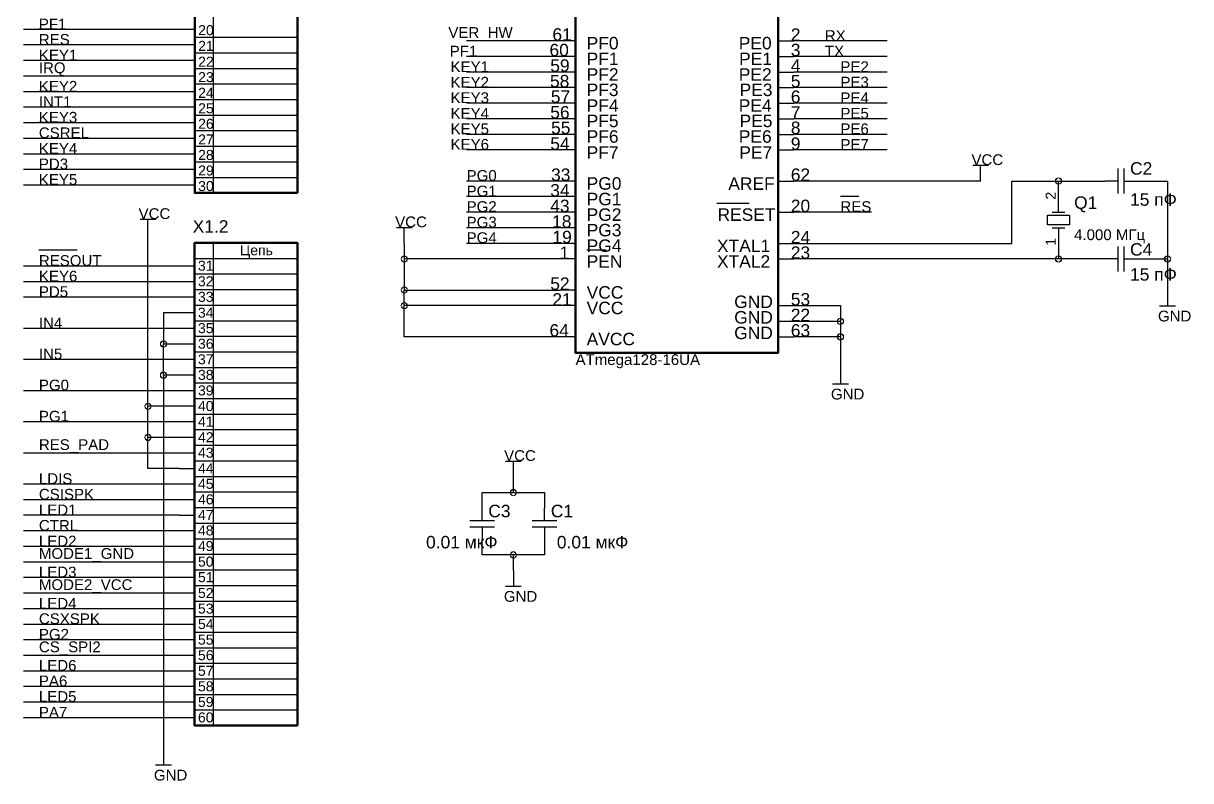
# Model space of a CAD drawing. Header units: millimetres. Extents: x -2024 to 917, y -725 to 13.
# Drawn here: x 710.7 to 895.1, y -694.4 to -574.7 of the extents above; entities that cross this region are included whole.
import ezdxf

# ---------------------------------------------------------------- set-up
doc = ezdxf.new("R2010")
doc.units = ezdxf.units.MM
for name, color, linetype in [('PDF _Геометрия', 7, 'Continuous'), ('PDF _Сплошная заливка', 7, 'Continuous'), ('PDF _Текст', 7, 'Continuous')]:
    doc.layers.add(name, color=color, linetype=linetype)
doc.styles.add('PDF Arial', font='arial.ttf')
doc.styles.add('PDF Microsoft Sans Serif', font='micross.ttf')

msp = doc.modelspace()

# ---------------------------------------------------------------- hatches: boundary and pattern name
at = {"layer": 'PDF _Сплошная заливка', "transparency": 33554559}
h = msp.add_hatch(color=7, dxfattribs=at)
h.paths.add_polyline_path([(874.22, -599.15, 0.414062), (873.72, -599.65)], flags=0)
h.paths.add_polyline_path([(874.22, -599.15), (874.22, -599.15)], flags=0)
h.paths.add_polyline_path([(874.72, -599.65, 0.414062), (874.22, -599.15)], flags=0)
h.paths.add_polyline_path([(874.72, -599.65), (874.72, -599.65)], flags=0)
h.paths.add_polyline_path([(874.22, -600.15, 0.414062), (874.72, -599.65)], flags=0)
h.paths.add_polyline_path([(873.72, -599.65, 0.414062), (874.22, -600.15)], flags=0)
h = msp.add_hatch(color=7, dxfattribs=at)
h.paths.add_polyline_path([(874.22, -599.15, 0.414062), (873.72, -599.65)], flags=0)
h.paths.add_polyline_path([(874.22, -599.15), (874.22, -599.15)], flags=0)
h.paths.add_polyline_path([(874.72, -599.65, 0.414062), (874.22, -599.15)], flags=0)
h.paths.add_polyline_path([(874.72, -599.65), (874.72, -599.65)], flags=0)
h.paths.add_polyline_path([(874.22, -600.15, 0.414062), (874.72, -599.65)], flags=0)
h.paths.add_polyline_path([(873.72, -599.65, 0.414062), (874.22, -600.15)], flags=0)
h = msp.add_hatch(color=7, dxfattribs=at)
h.paths.add_polyline_path([(770.88, -611.45, 0.414063), (770.38, -611.95)], flags=0)
h.paths.add_polyline_path([(770.88, -611.45), (770.88, -611.45)], flags=0)
h.paths.add_polyline_path([(771.38, -611.95, 0.414063), (770.88, -611.45)], flags=0)
h.paths.add_polyline_path([(771.38, -611.95), (771.38, -611.95)], flags=0)
h.paths.add_polyline_path([(770.88, -612.45, 0.414063), (771.38, -611.95)], flags=0)
h.paths.add_polyline_path([(770.38, -611.95, 0.414063), (770.88, -612.45)], flags=0)
h = msp.add_hatch(color=7, dxfattribs=at)
h.paths.add_polyline_path([(770.88, -611.45, 0.414063), (770.38, -611.95)], flags=0)
h.paths.add_polyline_path([(770.88, -611.45), (770.88, -611.45)], flags=0)
h.paths.add_polyline_path([(771.38, -611.95, 0.414063), (770.88, -611.45)], flags=0)
h.paths.add_polyline_path([(771.38, -611.95), (771.38, -611.95)], flags=0)
h.paths.add_polyline_path([(770.88, -612.45, 0.414063), (771.38, -611.95)], flags=0)
h.paths.add_polyline_path([(770.38, -611.95, 0.414063), (770.88, -612.45)], flags=0)
h = msp.add_hatch(color=7, dxfattribs=at)
h.paths.add_polyline_path([(874.22, -611.45, 0.414063), (873.72, -611.95)], flags=0)
h.paths.add_polyline_path([(874.22, -611.45), (874.22, -611.45)], flags=0)
h.paths.add_polyline_path([(874.72, -611.95, 0.414063), (874.22, -611.45)], flags=0)
h.paths.add_polyline_path([(874.72, -611.95), (874.72, -611.95)], flags=0)
h.paths.add_polyline_path([(874.22, -612.45, 0.414062), (874.72, -611.95)], flags=0)
h.paths.add_polyline_path([(873.72, -611.95, 0.414063), (874.22, -612.45)], flags=0)
h = msp.add_hatch(color=7, dxfattribs=at)
h.paths.add_polyline_path([(874.22, -611.45, 0.414063), (873.72, -611.95)], flags=0)
h.paths.add_polyline_path([(874.22, -611.45), (874.22, -611.45)], flags=0)
h.paths.add_polyline_path([(874.72, -611.95, 0.414063), (874.22, -611.45)], flags=0)
h.paths.add_polyline_path([(874.72, -611.95), (874.72, -611.95)], flags=0)
h.paths.add_polyline_path([(874.22, -612.45, 0.414062), (874.72, -611.95)], flags=0)
h.paths.add_polyline_path([(873.72, -611.95, 0.414063), (874.22, -612.45)], flags=0)
h = msp.add_hatch(color=7, dxfattribs=at)
h.paths.add_polyline_path([(891.45, -611.46, 0.414063), (890.95, -611.96)], flags=0)
h.paths.add_polyline_path([(891.45, -611.46), (891.45, -611.46)], flags=0)
h.paths.add_polyline_path([(891.95, -611.96, 0.414063), (891.45, -611.46)], flags=0)
h.paths.add_polyline_path([(891.95, -611.96), (891.95, -611.96)], flags=0)
h.paths.add_polyline_path([(891.45, -612.46, 0.414062), (891.95, -611.96)], flags=0)
h.paths.add_polyline_path([(890.95, -611.96, 0.414062), (891.45, -612.46)], flags=0)
h = msp.add_hatch(color=7, dxfattribs=at)
h.paths.add_polyline_path([(891.45, -611.46, 0.414063), (890.95, -611.96)], flags=0)
h.paths.add_polyline_path([(891.45, -611.46), (891.45, -611.46)], flags=0)
h.paths.add_polyline_path([(891.95, -611.96, 0.414063), (891.45, -611.46)], flags=0)
h.paths.add_polyline_path([(891.95, -611.96), (891.95, -611.96)], flags=0)
h.paths.add_polyline_path([(891.45, -612.46, 0.414062), (891.95, -611.96)], flags=0)
h.paths.add_polyline_path([(890.95, -611.96, 0.414062), (891.45, -612.46)], flags=0)
h = msp.add_hatch(color=7, dxfattribs=at)
h.paths.add_polyline_path([(770.88, -616.37, 0.414062), (770.38, -616.87)], flags=0)
h.paths.add_polyline_path([(770.88, -616.37), (770.88, -616.37)], flags=0)
h.paths.add_polyline_path([(771.38, -616.87, 0.414062), (770.88, -616.37)], flags=0)
h.paths.add_polyline_path([(771.38, -616.87), (771.38, -616.87)], flags=0)
h.paths.add_polyline_path([(770.88, -617.37, 0.414063), (771.38, -616.87)], flags=0)
h.paths.add_polyline_path([(770.38, -616.87, 0.414063), (770.88, -617.37)], flags=0)
h = msp.add_hatch(color=7, dxfattribs=at)
h.paths.add_polyline_path([(770.88, -616.37, 0.414062), (770.38, -616.87)], flags=0)
h.paths.add_polyline_path([(770.88, -616.37), (770.88, -616.37)], flags=0)
h.paths.add_polyline_path([(771.38, -616.87, 0.414062), (770.88, -616.37)], flags=0)
h.paths.add_polyline_path([(771.38, -616.87), (771.38, -616.87)], flags=0)
h.paths.add_polyline_path([(770.88, -617.37, 0.414063), (771.38, -616.87)], flags=0)
h.paths.add_polyline_path([(770.38, -616.87, 0.414063), (770.88, -617.37)], flags=0)
h = msp.add_hatch(color=7, dxfattribs=at)
h.paths.add_polyline_path([(770.88, -616.37, 0.414062), (770.38, -616.87)], flags=0)
h.paths.add_polyline_path([(770.88, -616.37), (770.88, -616.37)], flags=0)
h.paths.add_polyline_path([(771.38, -616.87, 0.414062), (770.88, -616.37)], flags=0)
h.paths.add_polyline_path([(771.38, -616.87), (771.38, -616.87)], flags=0)
h.paths.add_polyline_path([(770.88, -617.37, 0.414063), (771.38, -616.87)], flags=0)
h.paths.add_polyline_path([(770.38, -616.87, 0.414063), (770.88, -617.37)], flags=0)
h = msp.add_hatch(color=7, dxfattribs=at)
h.paths.add_polyline_path([(770.88, -618.83, 0.414062), (770.38, -619.33)], flags=0)
h.paths.add_polyline_path([(770.88, -618.83), (770.88, -618.83)], flags=0)
h.paths.add_polyline_path([(771.38, -619.33, 0.414063), (770.88, -618.83)], flags=0)
h.paths.add_polyline_path([(771.38, -619.33), (771.38, -619.33)], flags=0)
h.paths.add_polyline_path([(770.88, -619.83, 0.414063), (771.38, -619.33)], flags=0)
h.paths.add_polyline_path([(770.38, -619.33, 0.414063), (770.88, -619.83)], flags=0)
h = msp.add_hatch(color=7, dxfattribs=at)
h.paths.add_polyline_path([(770.88, -618.83, 0.414062), (770.38, -619.33)], flags=0)
h.paths.add_polyline_path([(770.88, -618.83), (770.88, -618.83)], flags=0)
h.paths.add_polyline_path([(771.38, -619.33, 0.414063), (770.88, -618.83)], flags=0)
h.paths.add_polyline_path([(771.38, -619.33), (771.38, -619.33)], flags=0)
h.paths.add_polyline_path([(770.88, -619.83, 0.414063), (771.38, -619.33)], flags=0)
h.paths.add_polyline_path([(770.38, -619.33, 0.414063), (770.88, -619.83)], flags=0)
h = msp.add_hatch(color=7, dxfattribs=at)
h.paths.add_polyline_path([(839.78, -621.3, 0.414063), (839.28, -621.8)], flags=0)
h.paths.add_polyline_path([(839.78, -621.3), (839.78, -621.3)], flags=0)
h.paths.add_polyline_path([(840.28, -621.8, 0.414063), (839.78, -621.3)], flags=0)
h.paths.add_polyline_path([(840.28, -621.8), (840.28, -621.8)], flags=0)
h.paths.add_polyline_path([(839.78, -622.3, 0.414062), (840.28, -621.8)], flags=0)
h.paths.add_polyline_path([(839.28, -621.8, 0.414062), (839.78, -622.3)], flags=0)
h = msp.add_hatch(color=7, dxfattribs=at)
h.paths.add_polyline_path([(839.78, -621.3, 0.414063), (839.28, -621.8)], flags=0)
h.paths.add_polyline_path([(839.78, -621.3), (839.78, -621.3)], flags=0)
h.paths.add_polyline_path([(840.28, -621.8, 0.414063), (839.78, -621.3)], flags=0)
h.paths.add_polyline_path([(840.28, -621.8), (840.28, -621.8)], flags=0)
h.paths.add_polyline_path([(839.78, -622.3, 0.414062), (840.28, -621.8)], flags=0)
h.paths.add_polyline_path([(839.28, -621.8, 0.414062), (839.78, -622.3)], flags=0)
h = msp.add_hatch(color=7, dxfattribs=at)
h.paths.add_polyline_path([(732.85, -624.89, 0.414062), (732.35, -625.39)], flags=0)
h.paths.add_polyline_path([(732.85, -624.89), (732.85, -624.89)], flags=0)
h.paths.add_polyline_path([(733.35, -625.39, 0.414063), (732.85, -624.89)], flags=0)
h.paths.add_polyline_path([(733.35, -625.39), (733.35, -625.39)], flags=0)
h.paths.add_polyline_path([(732.85, -625.89, 0.414062), (733.35, -625.39)], flags=0)
h.paths.add_polyline_path([(732.35, -625.39, 0.414063), (732.85, -625.89)], flags=0)
h = msp.add_hatch(color=7, dxfattribs=at)
h.paths.add_polyline_path([(732.85, -624.89, 0.414062), (732.35, -625.39)], flags=0)
h.paths.add_polyline_path([(732.85, -624.89), (732.85, -624.89)], flags=0)
h.paths.add_polyline_path([(733.35, -625.39, 0.414063), (732.85, -624.89)], flags=0)
h.paths.add_polyline_path([(733.35, -625.39), (733.35, -625.39)], flags=0)
h.paths.add_polyline_path([(732.85, -625.89, 0.414062), (733.35, -625.39)], flags=0)
h.paths.add_polyline_path([(732.35, -625.39, 0.414063), (732.85, -625.89)], flags=0)
h = msp.add_hatch(color=7, dxfattribs=at)
h.paths.add_polyline_path([(732.85, -624.89, 0.414062), (732.35, -625.39)], flags=0)
h.paths.add_polyline_path([(732.85, -624.89), (732.85, -624.89)], flags=0)
h.paths.add_polyline_path([(733.35, -625.39, 0.414063), (732.85, -624.89)], flags=0)
h.paths.add_polyline_path([(733.35, -625.39), (733.35, -625.39)], flags=0)
h.paths.add_polyline_path([(732.85, -625.89, 0.414062), (733.35, -625.39)], flags=0)
h.paths.add_polyline_path([(732.35, -625.39, 0.414063), (732.85, -625.89)], flags=0)
h = msp.add_hatch(color=7, dxfattribs=at)
h.paths.add_polyline_path([(839.78, -623.75, 0.414063), (839.28, -624.25)], flags=0)
h.paths.add_polyline_path([(839.78, -623.75), (839.78, -623.75)], flags=0)
h.paths.add_polyline_path([(840.28, -624.25, 0.414063), (839.78, -623.75)], flags=0)
h.paths.add_polyline_path([(840.28, -624.25), (840.28, -624.25)], flags=0)
h.paths.add_polyline_path([(839.78, -624.75, 0.414063), (840.28, -624.25)], flags=0)
h.paths.add_polyline_path([(839.28, -624.25, 0.414062), (839.78, -624.75)], flags=0)
h = msp.add_hatch(color=7, dxfattribs=at)
h.paths.add_polyline_path([(839.78, -623.75, 0.414063), (839.28, -624.25)], flags=0)
h.paths.add_polyline_path([(839.78, -623.75), (839.78, -623.75)], flags=0)
h.paths.add_polyline_path([(840.28, -624.25, 0.414063), (839.78, -623.75)], flags=0)
h.paths.add_polyline_path([(840.28, -624.25), (840.28, -624.25)], flags=0)
h.paths.add_polyline_path([(839.78, -624.75, 0.414063), (840.28, -624.25)], flags=0)
h.paths.add_polyline_path([(839.28, -624.25, 0.414062), (839.78, -624.75)], flags=0)
h = msp.add_hatch(color=7, dxfattribs=at)
h.paths.add_polyline_path([(732.85, -629.82, 0.414063), (732.35, -630.32)], flags=0)
h.paths.add_polyline_path([(732.85, -629.82), (732.85, -629.82)], flags=0)
h.paths.add_polyline_path([(733.35, -630.32, 0.414063), (732.85, -629.82)], flags=0)
h.paths.add_polyline_path([(733.35, -630.32), (733.35, -630.32)], flags=0)
h.paths.add_polyline_path([(732.85, -630.82, 0.414063), (733.35, -630.32)], flags=0)
h.paths.add_polyline_path([(732.35, -630.32, 0.414063), (732.85, -630.82)], flags=0)
h = msp.add_hatch(color=7, dxfattribs=at)
h.paths.add_polyline_path([(732.85, -629.82, 0.414063), (732.35, -630.32)], flags=0)
h.paths.add_polyline_path([(732.85, -629.82), (732.85, -629.82)], flags=0)
h.paths.add_polyline_path([(733.35, -630.32, 0.414063), (732.85, -629.82)], flags=0)
h.paths.add_polyline_path([(733.35, -630.32), (733.35, -630.32)], flags=0)
h.paths.add_polyline_path([(732.85, -630.82, 0.414063), (733.35, -630.32)], flags=0)
h.paths.add_polyline_path([(732.35, -630.32, 0.414063), (732.85, -630.82)], flags=0)
h = msp.add_hatch(color=7, dxfattribs=at)
h.paths.add_polyline_path([(732.85, -629.82, 0.414063), (732.35, -630.32)], flags=0)
h.paths.add_polyline_path([(732.85, -629.82), (732.85, -629.82)], flags=0)
h.paths.add_polyline_path([(733.35, -630.32, 0.414063), (732.85, -629.82)], flags=0)
h.paths.add_polyline_path([(733.35, -630.32), (733.35, -630.32)], flags=0)
h.paths.add_polyline_path([(732.85, -630.82, 0.414063), (733.35, -630.32)], flags=0)
h.paths.add_polyline_path([(732.35, -630.32, 0.414063), (732.85, -630.82)], flags=0)
h = msp.add_hatch(color=7, dxfattribs=at)
h.paths.add_polyline_path([(730.39, -634.73, 0.414063), (729.89, -635.23)], flags=0)
h.paths.add_polyline_path([(730.39, -634.73), (730.39, -634.73)], flags=0)
h.paths.add_polyline_path([(730.89, -635.23, 0.414063), (730.39, -634.73)], flags=0)
h.paths.add_polyline_path([(730.89, -635.23), (730.89, -635.23)], flags=0)
h.paths.add_polyline_path([(730.39, -635.73, 0.414063), (730.89, -635.23)], flags=0)
h.paths.add_polyline_path([(729.89, -635.23, 0.414062), (730.39, -635.73)], flags=0)
h = msp.add_hatch(color=7, dxfattribs=at)
h.paths.add_polyline_path([(730.39, -634.73, 0.414063), (729.89, -635.23)], flags=0)
h.paths.add_polyline_path([(730.39, -634.73), (730.39, -634.73)], flags=0)
h.paths.add_polyline_path([(730.89, -635.23, 0.414063), (730.39, -634.73)], flags=0)
h.paths.add_polyline_path([(730.89, -635.23), (730.89, -635.23)], flags=0)
h.paths.add_polyline_path([(730.39, -635.73, 0.414063), (730.89, -635.23)], flags=0)
h.paths.add_polyline_path([(729.89, -635.23, 0.414062), (730.39, -635.73)], flags=0)
h = msp.add_hatch(color=7, dxfattribs=at)
h.paths.add_polyline_path([(730.39, -639.65, 0.414063), (729.89, -640.15)], flags=0)
h.paths.add_polyline_path([(730.39, -639.65), (730.39, -639.65)], flags=0)
h.paths.add_polyline_path([(730.89, -640.15, 0.414063), (730.39, -639.65)], flags=0)
h.paths.add_polyline_path([(730.89, -640.15), (730.89, -640.15)], flags=0)
h.paths.add_polyline_path([(730.39, -640.65, 0.414063), (730.89, -640.15)], flags=0)
h.paths.add_polyline_path([(729.89, -640.15, 0.414063), (730.39, -640.65)], flags=0)
h = msp.add_hatch(color=7, dxfattribs=at)
h.paths.add_polyline_path([(730.39, -639.65, 0.414063), (729.89, -640.15)], flags=0)
h.paths.add_polyline_path([(730.39, -639.65), (730.39, -639.65)], flags=0)
h.paths.add_polyline_path([(730.89, -640.15, 0.414063), (730.39, -639.65)], flags=0)
h.paths.add_polyline_path([(730.89, -640.15), (730.89, -640.15)], flags=0)
h.paths.add_polyline_path([(730.39, -640.65, 0.414063), (730.89, -640.15)], flags=0)
h.paths.add_polyline_path([(729.89, -640.15, 0.414063), (730.39, -640.65)], flags=0)
h = msp.add_hatch(color=7, dxfattribs=at)
h.paths.add_polyline_path([(788.11, -648.36, 0.414063), (787.61, -648.86)], flags=0)
h.paths.add_polyline_path([(788.11, -648.36), (788.11, -648.36)], flags=0)
h.paths.add_polyline_path([(788.61, -648.86, 0.414062), (788.11, -648.36)], flags=0)
h.paths.add_polyline_path([(788.61, -648.86), (788.61, -648.86)], flags=0)
h.paths.add_polyline_path([(788.11, -649.36, 0.414063), (788.61, -648.86)], flags=0)
h.paths.add_polyline_path([(787.61, -648.86, 0.414063), (788.11, -649.36)], flags=0)
h = msp.add_hatch(color=7, dxfattribs=at)
h.paths.add_polyline_path([(788.11, -648.36, 0.414063), (787.61, -648.86)], flags=0)
h.paths.add_polyline_path([(788.11, -648.36), (788.11, -648.36)], flags=0)
h.paths.add_polyline_path([(788.61, -648.86, 0.414062), (788.11, -648.36)], flags=0)
h.paths.add_polyline_path([(788.61, -648.86), (788.61, -648.86)], flags=0)
h.paths.add_polyline_path([(788.11, -649.36, 0.414063), (788.61, -648.86)], flags=0)
h.paths.add_polyline_path([(787.61, -648.86, 0.414063), (788.11, -649.36)], flags=0)
h = msp.add_hatch(color=7, dxfattribs=at)
h.paths.add_polyline_path([(788.11, -658.21, 0.414062), (787.61, -658.71)], flags=0)
h.paths.add_polyline_path([(788.11, -658.21), (788.11, -658.21)], flags=0)
h.paths.add_polyline_path([(788.61, -658.71, 0.414063), (788.11, -658.21)], flags=0)
h.paths.add_polyline_path([(788.61, -658.71), (788.61, -658.71)], flags=0)
h.paths.add_polyline_path([(788.11, -659.21, 0.414062), (788.61, -658.71)], flags=0)
h.paths.add_polyline_path([(787.61, -658.71, 0.414063), (788.11, -659.21)], flags=0)
h = msp.add_hatch(color=7, dxfattribs=at)
h.paths.add_polyline_path([(788.11, -658.21, 0.414062), (787.61, -658.71)], flags=0)
h.paths.add_polyline_path([(788.11, -658.21), (788.11, -658.21)], flags=0)
h.paths.add_polyline_path([(788.61, -658.71, 0.414063), (788.11, -658.21)], flags=0)
h.paths.add_polyline_path([(788.61, -658.71), (788.61, -658.71)], flags=0)
h.paths.add_polyline_path([(788.11, -659.21, 0.414062), (788.61, -658.71)], flags=0)
h.paths.add_polyline_path([(787.61, -658.71, 0.414063), (788.11, -659.21)], flags=0)

# ---------------------------------------------------------------- linework, layer by layer
at = {"layer": 'PDF _Геометрия', "color": 7, "lineweight": 50}
for points in [[(754.01, -601.53), (737.77, -601.53), (737.77, -525.26), (754.01, -525.26)], [(754.01, -685.67), (737.76, -685.67), (737.76, -609.4), (754.01, -609.4)]]:
    msp.add_lwpolyline(points, close=True, dxfattribs=at)
at = {"layer": 'PDF _Геометрия', "color": 7, "lineweight": 25}
for points in [[(740.73, -601.53), (740.73, -525.26)], [(735.32, -575.7), (710.71, -575.7)], [(716.09, -575.65), (715.15, -575.65), (714.22, -575.65), (713.17, -575.65)], [(737.77, -575.7), (735.32, -575.7)], [(737.77, -576.92), (754.01, -576.92)], [(735.32, -578.15), (710.71, -578.15)], [(737.77, -578.15), (735.32, -578.15)], [(795.48, -577.5), (780.72, -577.5)], [(797.95, -577.5), (795.48, -577.5)], [(829.93, -577.5), (832.4, -577.5)], [(847.16, -577.5), (832.4, -577.5)], [(735.32, -580.62), (710.71, -580.62)], [(716.55, -580.58), (715.62, -580.58), (714.57, -580.58), (713.52, -580.58), (713.17, -580.58)], [(737.77, -580.62), (735.32, -580.62)], [(737.77, -579.38), (754.01, -579.38)], [(795.48, -579.97), (780.72, -579.97)], [(797.95, -579.97), (795.48, -579.97)], [(829.93, -579.97), (832.4, -579.97)], [(847.16, -579.97), (832.4, -579.97)], [(737.77, -581.85), (754.01, -581.85)], [(795.48, -582.43), (780.72, -582.43)], [(797.95, -582.43), (795.48, -582.43)], [(829.93, -582.43), (832.4, -582.43)], [(847.16, -582.43), (832.4, -582.43)], [(735.32, -583.08), (710.71, -583.08)], [(737.77, -583.08), (735.32, -583.08)], [(737.77, -584.31), (754.01, -584.31)], [(735.32, -585.54), (710.71, -585.54)], [(716.19, -585.5), (715.62, -585.5), (714.57, -585.5), (713.52, -585.5), (713.17, -585.5)], [(737.77, -585.54), (735.32, -585.54)], [(795.48, -584.88), (780.72, -584.88)], [(797.95, -584.88), (795.48, -584.88)], [(829.93, -584.88), (832.4, -584.88)], [(847.16, -584.88), (832.4, -584.88)], [(735.32, -588), (710.71, -588)], [(737.77, -588), (735.32, -588)], [(737.77, -586.77), (754.01, -586.77)], [(795.48, -587.35), (780.72, -587.35)], [(797.95, -587.35), (795.48, -587.35)], [(829.93, -587.35), (832.4, -587.35)], [(847.16, -587.35), (832.4, -587.35)], [(737.77, -589.23), (754.01, -589.23)], [(795.48, -589.81), (780.72, -589.81)], [(797.95, -589.81), (795.48, -589.81)], [(829.93, -589.81), (832.4, -589.81)], [(847.16, -589.81), (832.4, -589.81)], [(735.32, -590.46), (710.71, -590.46)], [(717.83, -590.42), (717.13, -590.42), (716.2, -590.42), (715.15, -590.42), (714.11, -590.42), (713.17, -590.42)], [(737.77, -590.46), (735.32, -590.46)], [(737.77, -591.68), (754.01, -591.68)], [(735.32, -592.92), (710.71, -592.92)], [(737.77, -592.92), (735.32, -592.92)], [(795.48, -592.27), (780.72, -592.27)], [(797.95, -592.27), (795.48, -592.27)], [(829.93, -592.27), (832.4, -592.27)], [(847.16, -592.27), (832.4, -592.27)], [(735.32, -595.38), (710.71, -595.38)], [(737.77, -595.38), (735.32, -595.38)], [(737.77, -594.15), (754.01, -594.15)], [(795.48, -594.73), (780.72, -594.73)], [(797.95, -594.73), (795.48, -594.73)], [(829.93, -594.73), (832.4, -594.73)], [(847.16, -594.73), (832.4, -594.73)], [(737.77, -596.61), (754.01, -596.61)], [(860.67, -597.15), (863.17, -597.15)], [(861.92, -599.65), (861.92, -597.15)], [(735.32, -597.84), (710.71, -597.84)], [(737.77, -597.84), (735.32, -597.84)], [(737.77, -599.07), (754.01, -599.07)], [(883.58, -597.69), (883.58, -601.62)], [(884.56, -597.69), (884.56, -601.62)], [(735.32, -600.3), (710.71, -600.3)], [(737.77, -600.3), (735.32, -600.3)], [(795.48, -599.65), (780.72, -599.65)], [(797.95, -599.65), (795.48, -599.65)], [(829.93, -599.65), (832.4, -599.65)], [(832.4, -609.5), (866.85, -609.5), (866.85, -599.65), (874.22, -599.65), (881.61, -599.65)], [(861.92, -599.65), (832.4, -599.65)], [(874.22, -602.11), (874.22, -599.65)], [(883.58, -599.65), (881.61, -599.65)], [(884.56, -599.65), (886.53, -599.65)], [(886.53, -599.65), (891.45, -599.65), (891.45, -611.96), (891.45, -616.87)], [(795.48, -602.11), (780.72, -602.11)], [(797.95, -602.11), (795.48, -602.11)], [(842.69, -602.07), (841.76, -602.07), (840.82, -602.07), (839.78, -602.07)], [(874.22, -604.57), (874.22, -602.11)], [(795.48, -604.57), (780.72, -604.57)], [(797.95, -604.57), (795.48, -604.57)], [(825.35, -603.2), (824.39, -603.2), (823.41, -603.2), (822.35, -603.2), (821.38, -603.2), (820.27, -603.2)], [(829.93, -604.57), (832.4, -604.57)], [(844.7, -604.57), (832.4, -604.57)], [(873.22, -604.57), (875.22, -604.57)], [(729.14, -605.67), (731.64, -605.67)], [(730.39, -608.17), (730.39, -605.67)], [(735.31, -635.23), (730.39, -635.23), (730.39, -608.17)], [(769.63, -606.99), (772.13, -606.99)], [(770.88, -609.49), (770.88, -606.99)], [(795.48, -607.03), (780.72, -607.03)], [(797.95, -607.03), (795.48, -607.03)], [(873.22, -607.03), (875.22, -607.03)], [(874.22, -607.03), (874.22, -609.49)], [(740.72, -685.67), (740.72, -609.4)], [(770.88, -609.49), (770.88, -611.95), (770.88, -616.87), (795.48, -616.87)], [(795.48, -609.49), (780.72, -609.49)], [(797.95, -609.49), (795.48, -609.49)], [(829.93, -609.49), (832.4, -609.49)], [(874.22, -609.49), (874.22, -611.95)], [(883.58, -609.99), (883.58, -613.93)], [(884.56, -609.99), (884.56, -613.93)], [(719.21, -610.59), (718.27, -610.59), (717.23, -610.59), (716.18, -610.59), (715.14, -610.59), (714.21, -610.59), (713.16, -610.59)], [(737.76, -611.86), (754.01, -611.86)], [(795.48, -611.95), (770.88, -611.95)], [(797.95, -611.95), (795.48, -611.95)], [(802.76, -610.58), (801.76, -610.58), (800.79, -610.58), (799.7, -610.58)], [(829.93, -611.95), (832.4, -611.95)], [(881.61, -611.96), (874.22, -611.96), (832.4, -611.96)], [(883.58, -611.96), (881.61, -611.96)], [(884.56, -611.96), (886.53, -611.96)], [(886.53, -611.96), (891.45, -611.96)], [(735.31, -613.09), (710.7, -613.09)], [(737.76, -613.09), (735.31, -613.09)], [(735.31, -615.55), (710.7, -615.55)], [(737.76, -615.55), (735.31, -615.55)], [(737.76, -614.32), (754.01, -614.32)], [(737.76, -616.77), (754.01, -616.77)], [(795.48, -619.33), (770.88, -619.33), (770.88, -616.87)], [(797.95, -616.87), (795.48, -616.87)], [(891.45, -616.87), (891.45, -619.37)], [(735.31, -618), (710.7, -618)], [(737.76, -618), (735.31, -618)], [(737.76, -619.25), (754.01, -619.25)], [(795.48, -624.25), (770.88, -624.25), (770.88, -619.33)], [(797.95, -619.33), (795.48, -619.33)], [(829.93, -619.33), (832.4, -619.33)], [(832.4, -619.33), (839.78, -619.33), (839.78, -621.8)], [(890.2, -619.37), (892.7, -619.37)], [(735.31, -620.47), (732.85, -620.47), (732.85, -625.39), (735.31, -625.39)], [(737.76, -620.48), (735.31, -620.48)], [(735.31, -622.93), (710.7, -622.93)], [(737.76, -622.94), (735.31, -622.94)], [(737.76, -621.71), (754.01, -621.71)], [(829.93, -621.8), (832.4, -621.8)], [(832.4, -621.8), (839.78, -621.8), (839.78, -624.25), (832.4, -624.25)], [(737.76, -624.17), (754.01, -624.17)], [(797.95, -624.25), (795.48, -624.25)], [(829.93, -624.25), (832.4, -624.25)], [(839.78, -624.26), (839.78, -629.18)], [(735.31, -630.32), (732.85, -630.32), (732.85, -625.39)], [(737.76, -625.4), (735.31, -625.4)], [(737.76, -626.63), (754.01, -626.63)], [(735.31, -627.85), (710.7, -627.85)], [(737.76, -627.86), (735.31, -627.86)], [(732.85, -630.32), (732.85, -689.37)], [(737.76, -630.32), (735.31, -630.32)], [(737.76, -629.09), (754.01, -629.09)], [(839.78, -629.18), (839.78, -631.68)], [(737.76, -631.55), (754.01, -631.55)], [(838.53, -631.68), (841.03, -631.68)], [(735.31, -632.77), (710.7, -632.77)], [(737.76, -632.77), (735.31, -632.77)], [(737.76, -634), (754.01, -634)], [(735.31, -640.15), (730.39, -640.15), (730.39, -635.23)], [(737.76, -635.23), (735.31, -635.23)], [(735.31, -637.69), (710.7, -637.69)], [(737.76, -637.69), (735.31, -637.69)], [(737.76, -636.46), (754.01, -636.46)], [(737.76, -638.92), (754.01, -638.92)], [(735.31, -645.08), (730.39, -645.08), (730.39, -640.15)], [(737.76, -640.15), (735.31, -640.15)], [(737.76, -641.38), (754.01, -641.38)], [(735.31, -642.62), (710.7, -642.62)], [(737.76, -642.63), (735.31, -642.63)], [(737.76, -645.09), (735.31, -645.09)], [(737.76, -643.86), (754.01, -643.86)], [(786.86, -643.9), (789.36, -643.9)], [(788.11, -646.4), (788.11, -643.9)], [(737.76, -646.32), (754.01, -646.32)], [(783.18, -651.32), (783.18, -648.86), (788.11, -648.86), (788.11, -646.4)], [(735.31, -647.54), (710.7, -647.54)], [(737.76, -647.55), (735.31, -647.55)], [(737.76, -648.77), (754.01, -648.77)], [(788.11, -648.86), (793.03, -648.86), (793.03, -651.32)], [(735.31, -649.99), (710.7, -649.99)], [(737.76, -650), (735.31, -650)], [(735.31, -652.45), (710.7, -652.45)], [(716.89, -652.42), (716.18, -652.42), (715.14, -652.42), (714.1, -652.42), (713.16, -652.42)], [(737.76, -652.46), (735.31, -652.46)], [(737.76, -651.23), (754.01, -651.23)], [(783.18, -653.29), (783.18, -651.32)], [(793.03, -653.29), (793.03, -651.32)], [(737.76, -653.69), (754.01, -653.69)], [(781.21, -653.29), (785.15, -653.29)], [(781.21, -654.28), (785.15, -654.28)], [(783.18, -654.28), (783.18, -656.25)], [(791.06, -653.29), (795, -653.29)], [(791.06, -654.28), (795, -654.28)], [(793.03, -654.28), (793.03, -656.25)], [(735.31, -654.92), (710.7, -654.92)], [(737.76, -654.92), (735.31, -654.92)], [(737.76, -656.15), (754.01, -656.15)], [(793.03, -656.25), (793.03, -658.71), (788.11, -658.71), (783.18, -658.71), (783.18, -656.25)], [(735.31, -657.38), (710.7, -657.38)], [(737.76, -657.38), (735.31, -657.38)], [(735.31, -659.84), (710.7, -659.84)], [(737.76, -659.84), (735.31, -659.84)], [(737.76, -658.61), (754.01, -658.61)], [(788.11, -661.16), (788.11, -658.71)], [(737.76, -661.07), (754.01, -661.07)], [(788.11, -661.16), (788.11, -663.66)], [(735.31, -662.3), (710.7, -662.3)], [(737.76, -662.3), (735.31, -662.3)], [(737.76, -663.52), (754.01, -663.52)], [(786.86, -663.66), (789.36, -663.66)], [(735.31, -664.76), (710.7, -664.76)], [(737.76, -664.75), (735.31, -664.75)], [(735.31, -667.22), (710.7, -667.22)], [(737.76, -667.23), (735.31, -667.23)], [(737.76, -666), (754.01, -666)], [(737.76, -668.46), (754.01, -668.46)], [(735.31, -669.68), (710.7, -669.68)], [(737.76, -669.69), (735.31, -669.69)], [(737.76, -670.92), (754.01, -670.92)], [(735.31, -672.14), (710.7, -672.14)], [(717.12, -672.1), (716.18, -672.1), (715.14, -672.1), (714.1, -672.1), (713.16, -672.1)], [(737.76, -672.15), (735.31, -672.15)], [(735.31, -674.6), (710.7, -674.6)], [(737.76, -674.61), (735.31, -674.61)], [(737.76, -673.38), (754.01, -673.38)], [(737.76, -675.84), (754.01, -675.84)], [(735.31, -677.07), (710.7, -677.07)], [(737.76, -677.07), (735.31, -677.07)], [(737.76, -678.3), (754.01, -678.3)], [(735.31, -679.52), (710.7, -679.52)], [(737.76, -679.52), (735.31, -679.52)], [(735.31, -681.98), (710.7, -681.98)], [(737.76, -681.98), (735.31, -681.98)], [(737.76, -680.75), (754.01, -680.75)], [(737.76, -683.21), (754.01, -683.21)], [(735.31, -684.44), (710.7, -684.44)], [(737.76, -684.44), (735.31, -684.44)], [(732.85, -689.37), (732.85, -691.87)], [(731.6, -691.87), (734.1, -691.87)]]:
    msp.add_lwpolyline(points, dxfattribs=at)
at = {"layer": 'PDF _Геометрия', "color": 1, "lineweight": 50}
msp.add_lwpolyline([(797.94, -530.83), (829.92, -530.83), (829.92, -626.79), (797.94, -626.79)], close=True, dxfattribs=at)
at = {"layer": 'PDF _Геометрия', "color": 7, "lineweight": 5}
for points in [[(874.22, -600.15, 0.414062), (874.72, -599.65, 0.414062), (874.22, -599.15, 0.414062), (873.72, -599.65, 0.414062)], [(770.88, -612.45, 0.414063), (771.38, -611.95, 0.414063), (770.88, -611.45, 0.414063), (770.38, -611.95, 0.414063)], [(874.22, -612.45, 0.414062), (874.72, -611.95, 0.414063), (874.22, -611.45, 0.414063), (873.72, -611.95, 0.414063)], [(891.45, -612.46, 0.414062), (891.95, -611.96, 0.414063), (891.45, -611.46, 0.414063), (890.95, -611.96, 0.414062)], [(770.88, -617.37, 0.414063), (771.38, -616.87, 0.414062), (770.88, -616.37, 0.414062), (770.38, -616.87, 0.414063)], [(770.88, -619.83, 0.414063), (771.38, -619.33, 0.414063), (770.88, -618.83, 0.414062), (770.38, -619.33, 0.414063)], [(839.78, -622.3, 0.414062), (840.28, -621.8, 0.414063), (839.78, -621.3, 0.414063), (839.28, -621.8, 0.414062)], [(732.85, -625.89, 0.414062), (733.35, -625.39, 0.414063), (732.85, -624.89, 0.414062), (732.35, -625.39, 0.414063)], [(839.78, -624.75, 0.414063), (840.28, -624.25, 0.414063), (839.78, -623.75, 0.414063), (839.28, -624.25, 0.414062)], [(732.85, -630.82, 0.414063), (733.35, -630.32, 0.414063), (732.85, -629.82, 0.414063), (732.35, -630.32, 0.414063)], [(730.39, -635.73, 0.414063), (730.89, -635.23, 0.414063), (730.39, -634.73, 0.414063), (729.89, -635.23, 0.414062)], [(730.39, -640.65, 0.414063), (730.89, -640.15, 0.414063), (730.39, -639.65, 0.414063), (729.89, -640.15, 0.414063)], [(788.11, -649.36, 0.414063), (788.61, -648.86, 0.414062), (788.11, -648.36, 0.414063), (787.61, -648.86, 0.414063)], [(788.11, -659.21, 0.414062), (788.61, -658.71, 0.414063), (788.11, -658.21, 0.414062), (787.61, -658.71, 0.414063)]]:
    msp.add_lwpolyline(points, format="xyb", close=True, dxfattribs=at)
for points in [[(874.22, -599.15), (874.22, -599.15)], [(874.22, -599.15), (874.22, -599.15)], [(874.72, -599.65), (874.72, -599.65)], [(874.72, -599.65), (874.72, -599.65)], [(770.88, -611.45), (770.88, -611.45)], [(770.88, -611.45), (770.88, -611.45)], [(771.38, -611.95), (771.38, -611.95)], [(771.38, -611.95), (771.38, -611.95)], [(874.22, -611.45), (874.22, -611.45)], [(874.22, -611.45), (874.22, -611.45)], [(874.72, -611.95), (874.72, -611.95)], [(874.72, -611.95), (874.72, -611.95)], [(891.45, -611.46), (891.45, -611.46)], [(891.45, -611.46), (891.45, -611.46)], [(891.95, -611.96), (891.95, -611.96)], [(891.95, -611.96), (891.95, -611.96)], [(770.88, -616.37), (770.88, -616.37)], [(770.88, -616.37), (770.88, -616.37)], [(770.88, -616.37), (770.88, -616.37)], [(771.38, -616.87), (771.38, -616.87)], [(771.38, -616.87), (771.38, -616.87)], [(771.38, -616.87), (771.38, -616.87)], [(770.88, -618.83), (770.88, -618.83)], [(770.88, -618.83), (770.88, -618.83)], [(771.38, -619.33), (771.38, -619.33)], [(771.38, -619.33), (771.38, -619.33)], [(839.78, -621.3), (839.78, -621.3)], [(839.78, -621.3), (839.78, -621.3)], [(840.28, -621.8), (840.28, -621.8)], [(840.28, -621.8), (840.28, -621.8)], [(732.85, -624.89), (732.85, -624.89)], [(732.85, -624.89), (732.85, -624.89)], [(732.85, -624.89), (732.85, -624.89)], [(839.78, -623.75), (839.78, -623.75)], [(839.78, -623.75), (839.78, -623.75)], [(840.28, -624.25), (840.28, -624.25)], [(840.28, -624.25), (840.28, -624.25)], [(733.35, -625.39), (733.35, -625.39)], [(733.35, -625.39), (733.35, -625.39)], [(733.35, -625.39), (733.35, -625.39)], [(732.85, -629.82), (732.85, -629.82)], [(732.85, -629.82), (732.85, -629.82)], [(732.85, -629.82), (732.85, -629.82)], [(733.35, -630.32), (733.35, -630.32)], [(733.35, -630.32), (733.35, -630.32)], [(733.35, -630.32), (733.35, -630.32)], [(730.39, -634.73), (730.39, -634.73)], [(730.39, -634.73), (730.39, -634.73)], [(730.89, -635.23), (730.89, -635.23)], [(730.89, -635.23), (730.89, -635.23)], [(730.39, -639.65), (730.39, -639.65)], [(730.39, -639.65), (730.39, -639.65)], [(730.89, -640.15), (730.89, -640.15)], [(730.89, -640.15), (730.89, -640.15)], [(788.11, -648.36), (788.11, -648.36)], [(788.11, -648.36), (788.11, -648.36)], [(788.61, -648.86), (788.61, -648.86)], [(788.61, -648.86), (788.61, -648.86)], [(788.11, -658.21), (788.11, -658.21)], [(788.11, -658.21), (788.11, -658.21)], [(788.61, -658.71), (788.61, -658.71)], [(788.61, -658.71), (788.61, -658.71)]]:
    msp.add_lwpolyline(points, dxfattribs=at)
at = {"layer": 'PDF _Геометрия', "color": 7, "lineweight": 25}
msp.add_lwpolyline([(872.47, -606.54), (872.47, -605.06), (875.97, -605.06), (875.97, -606.54)], close=True, dxfattribs=at)
at = {"layer": 'PDF _Геометрия', "color": 7, "lineweight": 5}
for centre, start, end in [((874.22, -599.65), 90.0148, 179.9852), ((874.22, -599.65), 0.0148, 89.9852), ((874.22, -599.65), 180.0148, 269.9852), ((874.22, -599.65), 270.0148, 359.9852), ((770.88, -611.95), 90.0148, 179.9852), ((770.88, -611.95), 180.0148, 269.9852), ((770.88, -611.95), 0.0148, 89.9852), ((770.88, -611.95), 270.0148, 359.9852), ((874.22, -611.95), 90.0148, 179.9852), ((874.22, -611.95), 180.0148, 269.9852), ((874.22, -611.95), 0.0148, 89.9852), ((874.22, -611.95), 270.0148, 359.9852), ((891.45, -611.96), 90.0148, 179.9852), ((891.45, -611.96), 180.0148, 269.9852), ((891.45, -611.96), 0.0148, 89.9852), ((891.45, -611.96), 270.0148, 359.9852), ((770.88, -616.87), 90.0148, 179.9852), ((770.88, -616.87), 90.0148, 179.9852), ((770.88, -616.87), 180.0148, 269.9852), ((770.88, -616.87), 180.0148, 269.9852), ((770.88, -616.87), 0.0148, 89.9852), ((770.88, -616.87), 0.0148, 89.9852), ((770.88, -616.87), 270.0148, 359.9852), ((770.88, -616.87), 270.0148, 359.9852), ((770.88, -619.33), 90.0148, 179.9852), ((770.88, -619.33), 180.0148, 269.9852), ((770.88, -619.33), 0.0148, 89.9852), ((770.88, -619.33), 270.0148, 359.9852), ((839.78, -621.8), 90.0148, 179.9852), ((839.78, -621.8), 0.0148, 89.9852), ((839.78, -621.79), 180.0148, 269.9852), ((839.78, -621.79), 270.0148, 359.9852), ((732.85, -625.39), 90.0148, 179.9852), ((732.85, -625.39), 90.0148, 179.9852), ((732.85, -625.39), 0.0148, 89.9852), ((732.85, -625.39), 0.0148, 89.9852), ((839.78, -624.25), 90.0148, 179.9852), ((839.78, -624.25), 180.0148, 269.9852), ((839.78, -624.25), 0.0148, 89.9852), ((839.78, -624.25), 270.0148, 359.9852), ((732.85, -625.39), 180.0148, 269.9852), ((732.85, -625.39), 180.0148, 269.9852), ((732.85, -625.39), 270.0148, 359.9852), ((732.85, -625.39), 270.0148, 359.9852), ((732.85, -630.32), 90.0148, 179.9852), ((732.85, -630.32), 90.0148, 179.9852), ((732.85, -630.32), 180.0148, 269.9852), ((732.85, -630.32), 180.0148, 269.9852), ((732.85, -630.32), 0.0148, 89.9852), ((732.85, -630.32), 0.0148, 89.9852), ((732.85, -630.32), 270.0148, 359.9852), ((732.85, -630.32), 270.0148, 359.9852), ((730.39, -635.23), 90.0148, 179.9852), ((730.39, -635.23), 180.0148, 269.9852), ((730.39, -635.23), 0.0148, 89.9852), ((730.39, -635.23), 270.0148, 359.9852), ((730.39, -640.15), 90.0148, 179.9852), ((730.39, -640.15), 0.0148, 89.9852), ((730.39, -640.15), 180.0148, 269.9852), ((730.39, -640.15), 270.0148, 359.9852), ((788.11, -648.86), 90.0148, 179.9852), ((788.11, -648.86), 180.0148, 269.9852), ((788.11, -648.86), 0.0148, 89.9852), ((788.11, -648.86), 270.0148, 359.9852), ((788.11, -658.71), 90.0148, 179.9852), ((788.11, -658.71), 0.0148, 89.9852), ((788.11, -658.71), 180.0148, 269.9852), ((788.11, -658.71), 270.0148, 359.9852)]:
    msp.add_arc(centre, 0.5, start, end, dxfattribs=at)

# ---------------------------------------------------------------- texts
at = {"layer": 'PDF _Текст', "color": 7, "attachment_point": 7}
for s, insert, char_height, style in [('PF1', (713.15, -575.69), 1.7, 'PDF Arial'), ('20', (738.32, -576.62), 1.581, 'PDF Microsoft Sans Serif'), ('VER_HW', (777.84, -577.52), 1.7, 'PDF Arial'), ('61', (794.28, -577.5), 1.968, 'PDF Arial'), ('PF0', (799.69, -578.87), 1.968, 'PDF Arial'), ('PE0', (823.72, -578.87), 1.968, 'PDF Arial'), ('2', (831.94, -577.5), 1.97, 'PDF Arial'), ('21', (738.32, -579.08), 1.581, 'PDF Microsoft Sans Serif'), ('PF1', (778.06, -579.97), 1.7, 'PDF Arial'), ('60', (793.82, -579.96), 1.968, 'PDF Arial'), ('3', (831.94, -579.96), 1.97, 'PDF Arial'), ('22', (738.32, -581.58), 1.581, 'PDF Microsoft Sans Serif'), ('59', (793.94, -582.41), 1.968, 'PDF Arial'), ('PF1', (799.69, -581.33), 1.968, 'PDF Arial'), ('PE1', (823.77, -581.33), 1.968, 'PDF Arial'), ('4', (831.94, -582.41), 1.97, 'PDF Arial'), ('PE2', (839.78, -582.43), 1.7, 'PDF Arial'), ('23', (738.32, -584.04), 1.581, 'PDF Microsoft Sans Serif'), ('PF2', (799.69, -583.79), 1.968, 'PDF Arial'), ('PE2', (823.72, -583.79), 1.968, 'PDF Arial'), ('58', (793.9, -584.87), 1.968, 'PDF Arial'), ('PF3', (799.69, -586.25), 1.968, 'PDF Arial'), ('PE3', (823.85, -586.25), 1.968, 'PDF Arial'), ('5', (831.94, -584.87), 1.97, 'PDF Arial'), ('PE3', (839.78, -584.89), 1.7, 'PDF Arial'), ('INT1', (713.15, -587.98), 1.7, 'PDF Arial'), ('24', (738.32, -586.5), 1.581, 'PDF Microsoft Sans Serif'), ('57', (794.03, -587.33), 1.968, 'PDF Arial'), ('6', (831.94, -587.33), 1.97, 'PDF Arial'), ('PE4', (839.78, -587.35), 1.7, 'PDF Arial'), ('25', (738.32, -588.96), 1.581, 'PDF Microsoft Sans Serif'), ('56', (793.94, -589.79), 1.968, 'PDF Arial'), ('PF4', (799.69, -588.71), 1.968, 'PDF Arial'), ('PE4', (823.72, -588.71), 1.968, 'PDF Arial'), ('7', (831.94, -589.79), 1.97, 'PDF Arial'), ('PE5', (839.78, -589.81), 1.7, 'PDF Arial'), ('26', (738.32, -591.41), 1.581, 'PDF Microsoft Sans Serif'), ('PF5', (799.69, -591.16), 1.968, 'PDF Arial'), ('PE5', (823.85, -591.16), 1.968, 'PDF Arial'), ('CSREL', (713.15, -592.9), 1.7, 'PDF Arial'), ('55', (794.07, -592.25), 1.968, 'PDF Arial'), ('PF6', (799.69, -593.62), 1.968, 'PDF Arial'), ('PE6', (823.72, -593.62), 1.968, 'PDF Arial'), ('8', (831.94, -592.25), 1.97, 'PDF Arial'), ('PE6', (839.78, -592.27), 1.7, 'PDF Arial'), ('27', (738.32, -593.87), 1.581, 'PDF Microsoft Sans Serif'), ('54', (793.94, -594.75), 1.968, 'PDF Arial'), ('9', (831.94, -594.75), 1.97, 'PDF Arial'), ('PE7', (839.78, -594.72), 1.7, 'PDF Arial'), ('28', (738.32, -596.33), 1.581, 'PDF Microsoft Sans Serif'), ('PF7', (799.69, -596.12), 1.968, 'PDF Arial'), ('PE7', (823.8, -596.12), 1.968, 'PDF Arial'), ('VCC', (860.48, -597.14), 1.7, 'PDF Arial'), ('PD3', (713.15, -597.82), 1.7, 'PDF Arial'), ('29', (738.32, -598.79), 1.581, 'PDF Microsoft Sans Serif'), ('C2', (885.53, -598.66), 1.968, 'PDF Arial'), ('PG0', (780.73, -599.64), 1.7, 'PDF Arial'), ('33', (794.07, -599.66), 1.968, 'PDF Arial'), ('PG0', (799.69, -601.04), 1.968, 'PDF Arial'), ('AREF', (822.07, -601.04), 1.968, 'PDF Arial'), ('62', (831.94, -599.66), 1.968, 'PDF Arial'), ('30', (738.32, -601.25), 1.581, 'PDF Microsoft Sans Serif'), ('PG1', (780.73, -602.1), 1.7, 'PDF Arial'), ('34', (793.94, -602.12), 1.968, 'PDF Arial'), ('PG2', (780.73, -604.56), 1.7, 'PDF Arial'), ('43', (793.94, -604.58), 1.968, 'PDF Arial'), ('PG1', (799.69, -603.5), 1.968, 'PDF Arial'), ('20', (831.94, -604.58), 1.968, 'PDF Arial'), ('RES', (839.78, -604.56), 1.7, 'PDF Arial'), ('Q1', (876.69, -604.58), 1.968, 'PDF Arial'), ('15 пФ', (885.53, -603.58), 1.968, 'PDF Arial'), ('VCC', (728.91, -605.67), 1.7, 'PDF Arial'), ('PG2', (799.69, -605.96), 1.968, 'PDF Arial'), ('RESET', (820.36, -605.96), 1.968, 'PDF Arial'), ('X1.2', (737.45, -607.8), 1.968, 'PDF Arial'), ('VCC', (769.44, -606.97), 1.7, 'PDF Arial'), ('PG3', (780.73, -607.02), 1.7, 'PDF Arial'), ('18', (794.23, -607.04), 1.968, 'PDF Arial'), ('PG3', (799.69, -608.41), 1.968, 'PDF Arial'), ('PG4', (780.73, -609.47), 1.7, 'PDF Arial'), ('19', (794.28, -609.5), 1.968, 'PDF Arial'), ('24', (831.94, -609.5), 1.968, 'PDF Arial'), ('4.000 МГц', (876.69, -609.47), 1.7, 'PDF Arial'), ('Цепь', (744.91, -611.82), 1.581, 'PDF Microsoft Sans Serif'), ('1', (795.4, -611.96), 1.97, 'PDF Arial'), ('PG4', (799.69, -610.87), 1.968, 'PDF Arial'), ('XTAL1', (820.28, -610.87), 1.968, 'PDF Arial'), ('23', (831.94, -611.96), 1.968, 'PDF Arial'), ('C4', (885.53, -611.46), 1.968, 'PDF Arial'), ('RESOUT', (713.16, -613.08), 1.7, 'PDF Arial'), ('31', (738.29, -613.83), 1.581, 'PDF Microsoft Sans Serif'), ('PEN', (799.69, -613.33), 1.968, 'PDF Arial'), ('XTAL2', (820.28, -613.33), 1.968, 'PDF Arial'), ('15 пФ', (885.53, -615.41), 1.968, 'PDF Arial'), ('32', (738.29, -616.29), 1.581, 'PDF Microsoft Sans Serif'), ('52', (793.94, -616.87), 1.968, 'PDF Arial'), ('PD5', (713.16, -618), 1.7, 'PDF Arial'), ('33', (738.29, -618.75), 1.581, 'PDF Microsoft Sans Serif'), ('21', (794.28, -619.33), 1.968, 'PDF Arial'), ('VCC', (799.69, -618.25), 1.968, 'PDF Arial'), ('GND', (823, -619.73), 1.968, 'PDF Arial'), ('53', (831.94, -619.33), 1.968, 'PDF Arial'), ('VCC', (799.69, -620.71), 1.968, 'PDF Arial'), ('IN4', (713.16, -622.92), 1.7, 'PDF Arial'), ('34', (738.29, -621.25), 1.581, 'PDF Microsoft Sans Serif'), ('GND', (823, -622.19), 1.968, 'PDF Arial'), ('22', (831.94, -621.79), 1.968, 'PDF Arial'), ('GND', (889.94, -621.85), 1.7, 'PDF Arial'), ('35', (738.29, -623.7), 1.581, 'PDF Microsoft Sans Serif'), ('64', (793.82, -624.25), 1.968, 'PDF Arial'), ('GND', (823, -624.65), 1.968, 'PDF Arial'), ('63', (831.94, -624.25), 1.968, 'PDF Arial'), ('36', (738.29, -626.16), 1.581, 'PDF Microsoft Sans Serif'), ('AVCC', (799.69, -625.62), 1.968, 'PDF Arial'), ('IN5', (713.16, -627.83), 1.7, 'PDF Arial'), ('37', (738.29, -628.62), 1.581, 'PDF Microsoft Sans Serif'), ('ATmega128-16UA', (797.94, -629.22), 1.7, 'PDF Arial'), ('38', (738.29, -631.08), 1.581, 'PDF Microsoft Sans Serif'), ('PG0', (713.16, -632.75), 1.7, 'PDF Arial'), ('39', (738.29, -633.54), 1.581, 'PDF Microsoft Sans Serif'), ('GND', (838.28, -634.18), 1.7, 'PDF Arial'), ('PG1', (713.16, -637.67), 1.7, 'PDF Arial'), ('40', (738.29, -636), 1.581, 'PDF Microsoft Sans Serif'), ('41', (738.29, -638.45), 1.581, 'PDF Microsoft Sans Serif'), ('42', (738.29, -640.91), 1.581, 'PDF Microsoft Sans Serif'), ('RES_PAD', (713.16, -642.63), 1.7, 'PDF Arial'), ('43', (738.29, -643.37), 1.581, 'PDF Microsoft Sans Serif'), ('VCC', (786.65, -643.89), 1.7, 'PDF Arial'), ('44', (738.29, -645.83), 1.581, 'PDF Microsoft Sans Serif'), ('45', (738.29, -648.29), 1.581, 'PDF Microsoft Sans Serif'), ('CSISPK', (713.16, -650), 1.7, 'PDF Arial'), ('46', (738.29, -650.75), 1.581, 'PDF Microsoft Sans Serif'), ('C3', (784.15, -652.79), 1.968, 'PDF Arial'), ('C1', (794.03, -652.79), 1.968, 'PDF Arial'), ('47', (738.29, -653.2), 1.581, 'PDF Microsoft Sans Serif'), ('CTRL', (713.16, -654.92), 1.7, 'PDF Arial'), ('48', (738.29, -655.66), 1.581, 'PDF Microsoft Sans Serif'), ('0.01 мкФ', (774.32, -657.71), 1.968, 'PDF Arial'), ('0.01 мкФ', (794.98, -657.71), 1.968, 'PDF Arial'), ('MODE1_GND', (713.16, -659.83), 1.7, 'PDF Arial'), ('49', (738.29, -658.12), 1.581, 'PDF Microsoft Sans Serif'), ('50', (738.29, -660.58), 1.581, 'PDF Microsoft Sans Serif'), ('51', (738.29, -663.04), 1.581, 'PDF Microsoft Sans Serif'), ('MODE2_VCC', (713.16, -664.75), 1.7, 'PDF Arial'), ('52', (738.29, -665.54), 1.581, 'PDF Microsoft Sans Serif'), ('GND', (786.61, -666.14), 1.7, 'PDF Arial'), ('53', (738.29, -668), 1.581, 'PDF Microsoft Sans Serif'), ('CSXSPK', (713.16, -669.67), 1.7, 'PDF Arial'), ('54', (738.29, -670.45), 1.581, 'PDF Microsoft Sans Serif'), ('PG2', (713.16, -672.13), 1.7, 'PDF Arial'), ('55', (738.29, -672.91), 1.581, 'PDF Microsoft Sans Serif'), ('56', (738.29, -675.37), 1.581, 'PDF Microsoft Sans Serif'), ('57', (738.29, -677.83), 1.581, 'PDF Microsoft Sans Serif'), ('PA6', (713.16, -679.5), 1.7, 'PDF Arial'), ('58', (738.29, -680.29), 1.581, 'PDF Microsoft Sans Serif'), ('59', (738.29, -682.75), 1.581, 'PDF Microsoft Sans Serif'), ('PA7', (713.16, -684.42), 1.7, 'PDF Arial'), ('60', (738.29, -685.2), 1.581, 'PDF Microsoft Sans Serif'), ('GND', (731.33, -694.38), 1.7, 'PDF Arial')]:
    msp.add_mtext(s, dxfattribs=dict(at, insert=insert, char_height=char_height, style=style))
at = {"layer": 'PDF _Текст', "insert": (713.15, -578.15), "char_height": 1.7, "attachment_point": 7, "style": 'PDF Arial'}
msp.add_mtext('RES', dxfattribs=at)
at = {"layer": 'PDF _Текст', "color": 2, "char_height": 1.7, "attachment_point": 7, "style": 'PDF Arial'}
for s, insert in [('RX', (837.32, -577.52)), ('KEY1', (713.15, -580.61)), ('TX', (837.32, -579.97)), ('KEY1', (778.19, -582.43)), ('IRQ', (713.15, -583.07)), ('KEY2', (713.15, -585.53)), ('KEY2', (778.19, -584.89)), ('KEY3', (778.19, -587.35)), ('KEY4', (778.19, -589.81)), ('KEY3', (713.15, -590.44)), ('KEY5', (778.19, -592.27)), ('KEY4', (713.15, -595.36)), ('KEY6', (778.19, -594.72)), ('KEY5', (713.15, -600.28)), ('KEY6', (713.16, -615.54)), ('LED1', (713.16, -652.46)), ('LED2', (713.16, -657.38)), ('LED3', (713.16, -662.29)), ('LED4', (713.16, -667.21)), ('CS_SPI2', (713.16, -674.58)), ('LED6', (713.16, -677.04)), ('LED5', (713.16, -681.96))]:
    msp.add_mtext(s, dxfattribs=dict(at, insert=insert))
at = {"layer": 'PDF _Текст', "color": 7, "char_height": 1.58, "attachment_point": 7, "rotation": 90, "style": 'PDF Microsoft Sans Serif'}
for s, insert in [('2', (873.78, -602.58)), ('1', (873.78, -609.87))]:
    msp.add_mtext(s, dxfattribs=dict(at, insert=insert))
at = {"layer": 'PDF _Текст', "color": 4, "insert": (713.16, -647.54), "char_height": 1.7, "attachment_point": 7, "style": 'PDF Arial'}
msp.add_mtext('LDIS', dxfattribs=at)

doc.saveas('drawing.dxf')
